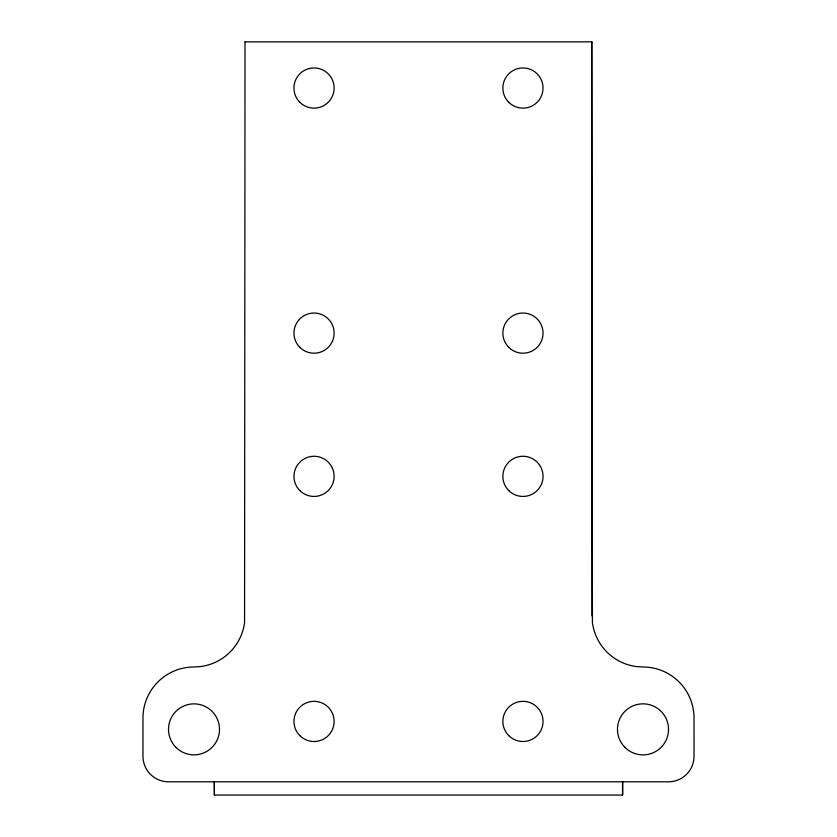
<?xml version="1.0" encoding="UTF-8"?>
<svg xmlns="http://www.w3.org/2000/svg" width="837" height="837" viewBox="0 0 837 837"><rect width="100%" height="100%" fill="white"/><g stroke="black" fill="none" stroke-linecap="round" stroke-linejoin="round"><path stroke-width="1.26" d="M214.398 795.066L214.324 781.8L214.398 795.066L622.592 795.066L622.592 781.8L622.592 795.066M245.021 41.85L244.571 622.634A51.015 51.015 0 0 1 200.65 666.545L193.996 666.995A51.026 51.026 0 0 0 142.97 718.02L142.97 756.282A25.518 25.518 0 0 0 168.488 781.8L668.522 781.8A25.508 25.508 0 0 0 694.03 756.292L694.019 718.02A51.026 51.026 0 0 0 643.004 666.995L636.34 666.545A51.005 51.005 0 0 1 592.418 622.623L591.759 41.85L591.968 615.969M245.021 41.85L591.968 41.85M175.969 747.389A25.497 25.497 0 0 0 218.624 735.953A25.497 25.497 0 0 0 187.404 704.733A25.497 25.497 0 0 0 175.969 747.389M299.834 102.26A20.088 20.088 0 0 0 333.44 93.252A20.088 20.088 0 0 0 308.843 68.644A20.088 20.088 0 0 0 299.834 102.26M508.75 102.26A20.088 20.088 0 0 0 542.355 93.252A20.088 20.088 0 0 0 517.758 68.644A20.088 20.088 0 0 0 508.75 102.26M299.834 490.555A20.088 20.088 0 0 0 333.44 481.557A20.088 20.088 0 0 0 308.843 456.95A20.088 20.088 0 0 0 299.834 490.555M508.75 490.555A20.088 20.088 0 0 0 542.355 481.557A20.088 20.088 0 0 0 517.758 456.95A20.088 20.088 0 0 0 508.75 490.555M508.75 347.324A20.088 20.088 0 0 0 542.355 338.326A20.088 20.088 0 0 0 517.758 313.718A20.088 20.088 0 0 0 508.75 347.324M299.834 347.324A20.088 20.088 0 0 0 333.44 338.326A20.088 20.088 0 0 0 308.843 313.718A20.088 20.088 0 0 0 299.834 347.324M508.75 735.629A20.088 20.088 0 0 0 542.355 726.621A20.088 20.088 0 0 0 517.758 702.023A20.088 20.088 0 0 0 508.75 735.629M299.834 735.629A20.088 20.088 0 0 0 333.45 726.621A20.088 20.088 0 0 0 308.843 702.023A20.088 20.088 0 0 0 299.834 735.629M624.957 747.399A25.508 25.508 0 0 0 667.644 735.964A25.508 25.508 0 0 0 636.392 704.712A25.508 25.508 0 0 0 624.957 747.399"/></g></svg>
